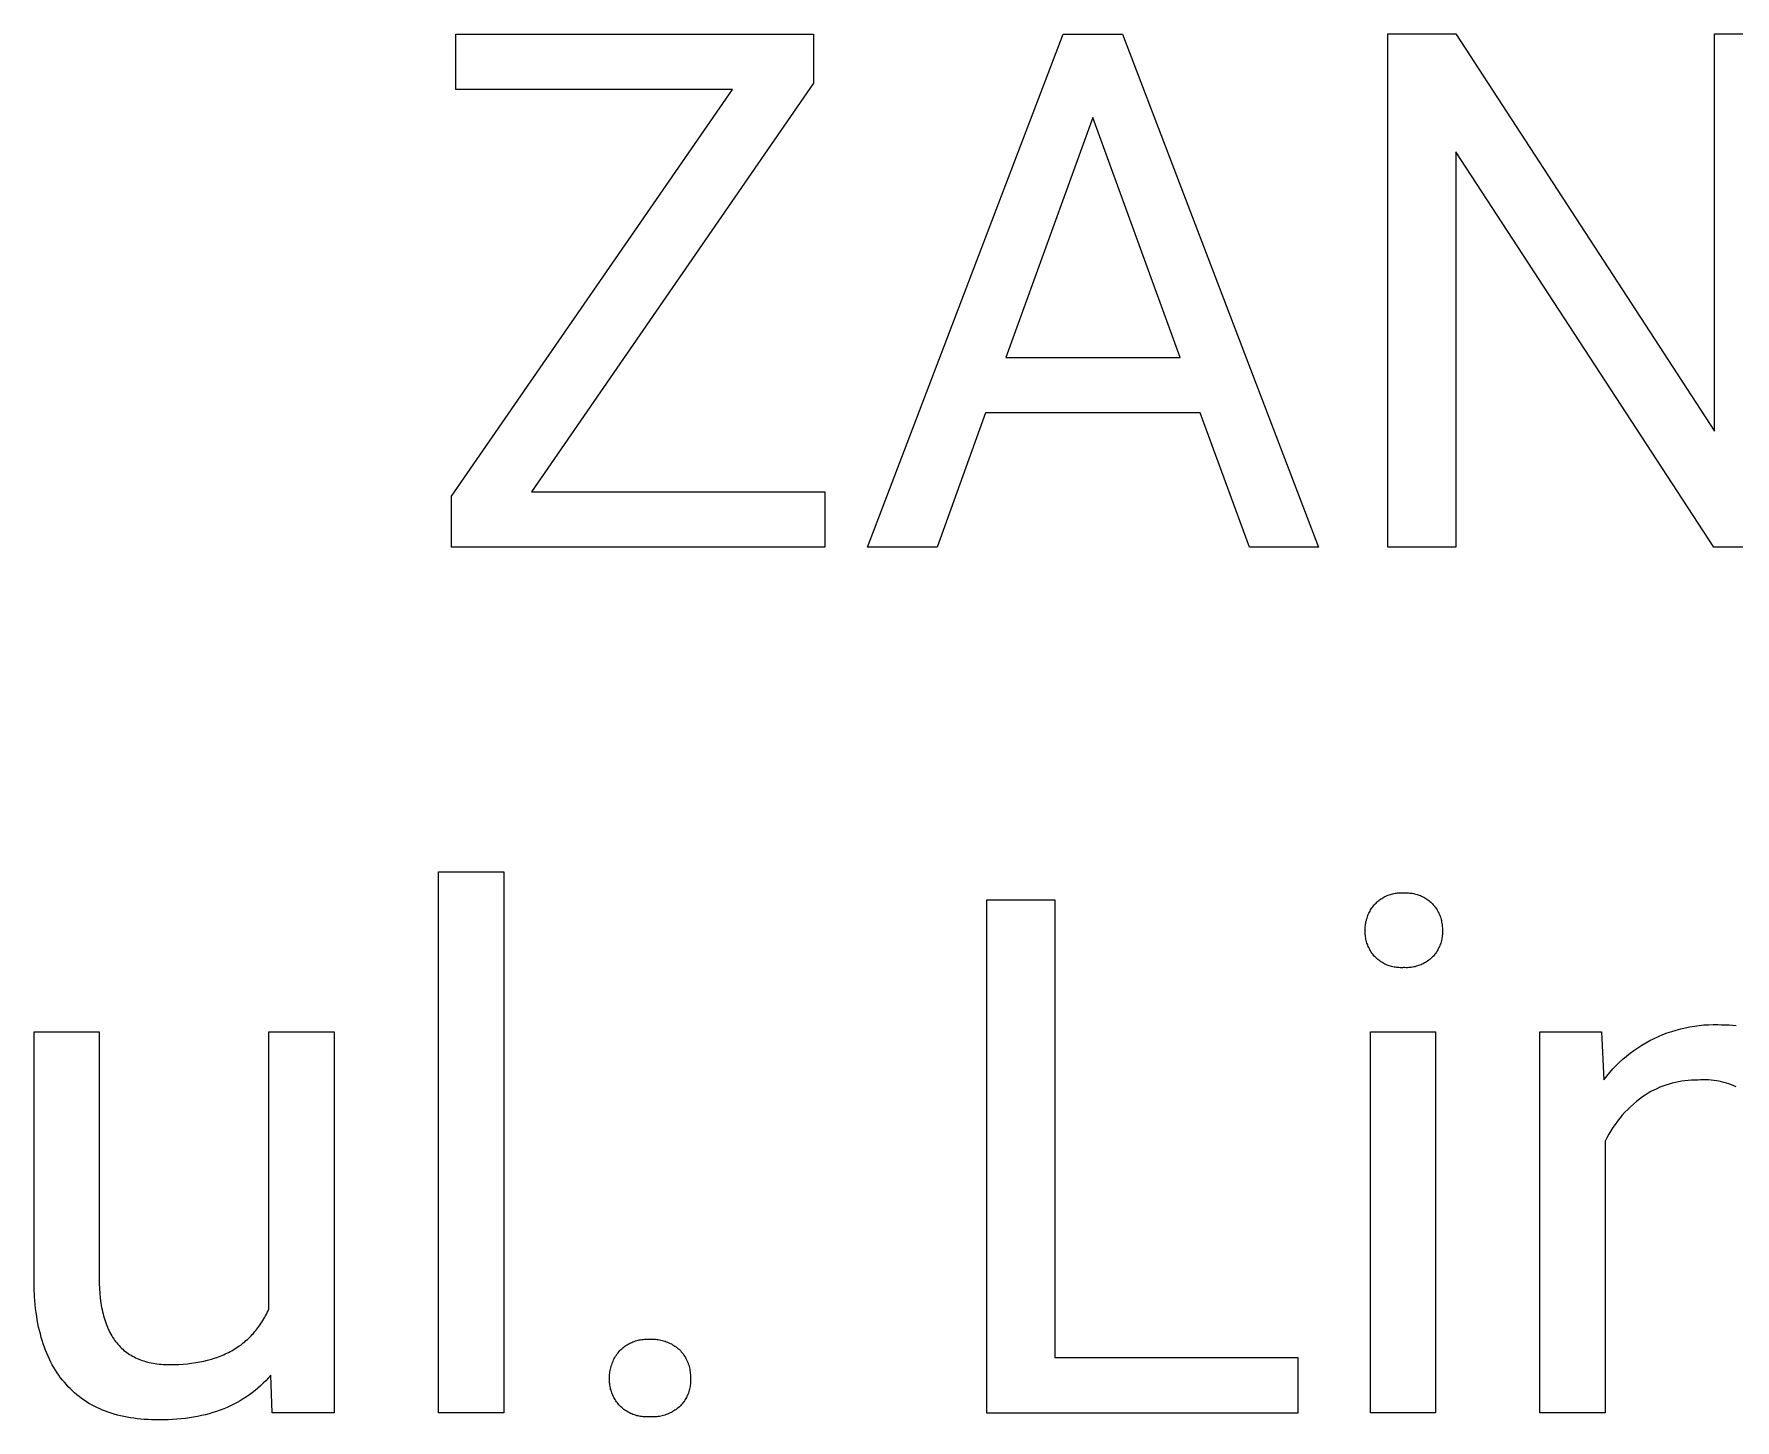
# Model space of a CAD drawing. Header units: millimetres. Extents: x -1893 to 2799, y -925 to 2353.
# Drawn here: x 1318.1 to 1465.4, y -554.5 to -434.4 of the extents above; entities that cross this region are included whole.
import ezdxf

# ---------------------------------------------------------------- set-up
doc = ezdxf.new("R2010")
doc.units = ezdxf.units.MM
doc.header["$MEASUREMENT"] = 0
doc.layers.add('Domyślny', color=7, linetype='Continuous', true_color=0x000000)

msp = doc.modelspace()

# ---------------------------------------------------------------- linework, layer by layer
at = {"layer": 'Domyślny', "color": 18, "lineweight": 15, "true_color": 0x000000}
for p, q in [((1354.63, -439.24), (1354.63, -434.44)), ((1354.63, -434.44), (1385.6, -434.44)), ((1385.6, -434.44), (1385.6, -438.7)), ((1390.27, -478.87), (1407.23, -434.44)), ((1407.23, -434.44), (1412.36, -434.44)), ((1412.36, -434.44), (1429.36, -478.87)), ((1435.34, -478.87), (1435.34, -434.43)), ((1435.34, -434.43), (1441.23, -434.43)), ((1441.23, -434.43), (1463.66, -468.82)), ((1463.66, -468.82), (1463.66, -434.43)), ((1463.66, -434.43), (1469.49, -434.43)), ((1385.6, -438.7), (1361.16, -474.08)), ((1354.24, -474.47), (1378.58, -439.24)), ((1378.58, -439.24), (1354.63, -439.24)), ((1409.8, -441.67), (1402.27, -462.45)), ((1417.37, -462.45), (1409.8, -441.67)), ((1463.6, -478.87), (1441.23, -444.64)), ((1441.23, -444.64), (1441.23, -478.87)), ((1402.27, -462.45), (1417.37, -462.45)), ((1400.5, -467.25), (1396.31, -478.87)), ((1419.11, -467.25), (1400.5, -467.25)), ((1423.36, -478.87), (1419.11, -467.25)), ((1361.16, -474.08), (1386.58, -474.08)), ((1386.58, -474.08), (1386.58, -478.87)), ((1354.24, -478.87), (1354.24, -474.47)), ((1441.23, -478.87), (1435.34, -478.87)), ((1469.49, -478.87), (1463.6, -478.87)), ((1386.58, -478.87), (1354.24, -478.87)), ((1396.31, -478.87), (1390.27, -478.87)), ((1429.36, -478.87), (1423.36, -478.87)), ((1353.13, -553.86), (1353.13, -506.99)), ((1353.13, -506.99), (1358.77, -506.99)), ((1358.77, -506.99), (1358.77, -553.86)), ((1400.62, -553.87), (1400.62, -509.43)), ((1400.62, -509.43), (1406.51, -509.43)), ((1406.51, -509.43), (1406.51, -549.07)), ((1434.18, -509.86), (1434.25, -509.77)), ((1434.25, -509.77), (1434.33, -509.7)), ((1434.33, -509.7), (1434.4, -509.62)), ((1434.4, -509.62), (1434.48, -509.55)), ((1434.48, -509.55), (1434.56, -509.49)), ((1434.56, -509.49), (1434.64, -509.42)), ((1434.64, -509.42), (1434.73, -509.36)), ((1434.73, -509.36), (1434.82, -509.3)), ((1434.82, -509.3), (1434.91, -509.25)), ((1434.91, -509.25), (1435, -509.19)), ((1435, -509.19), (1435.09, -509.14)), ((1435.09, -509.14), (1435.19, -509.1)), ((1435.19, -509.1), (1435.28, -509.05)), ((1435.28, -509.05), (1435.38, -509.01)), ((1435.38, -509.01), (1435.48, -508.98)), ((1435.48, -508.98), (1435.58, -508.95)), ((1435.58, -508.95), (1435.68, -508.92)), ((1435.68, -508.92), (1435.78, -508.89)), ((1435.78, -508.89), (1435.88, -508.87)), ((1435.88, -508.87), (1435.99, -508.85)), ((1435.99, -508.85), (1436.09, -508.83)), ((1436.09, -508.83), (1436.2, -508.82)), ((1436.2, -508.82), (1436.3, -508.81)), ((1436.3, -508.81), (1436.41, -508.81)), ((1436.41, -508.81), (1436.51, -508.81)), ((1436.51, -508.81), (1436.62, -508.81)), ((1436.62, -508.81), (1436.72, -508.82)), ((1436.72, -508.82), (1436.83, -508.81)), ((1436.83, -508.81), (1436.93, -508.81)), ((1436.93, -508.81), (1437.04, -508.81)), ((1437.04, -508.81), (1437.15, -508.82)), ((1437.15, -508.82), (1437.25, -508.83)), ((1437.25, -508.83), (1437.36, -508.84)), ((1437.36, -508.84), (1437.46, -508.85)), ((1437.46, -508.85), (1437.57, -508.87)), ((1437.57, -508.87), (1437.67, -508.89)), ((1437.67, -508.89), (1437.77, -508.92)), ((1437.77, -508.92), (1437.88, -508.95)), ((1437.88, -508.95), (1437.98, -508.98)), ((1437.98, -508.98), (1438.08, -509.02)), ((1438.08, -509.02), (1438.18, -509.06)), ((1438.18, -509.06), (1438.27, -509.1)), ((1438.27, -509.1), (1438.37, -509.15)), ((1438.37, -509.15), (1438.46, -509.2)), ((1438.46, -509.2), (1438.56, -509.25)), ((1438.56, -509.25), (1438.65, -509.3)), ((1438.65, -509.3), (1438.74, -509.36)), ((1438.74, -509.36), (1438.82, -509.42)), ((1438.82, -509.42), (1438.91, -509.49)), ((1438.91, -509.49), (1438.99, -509.56)), ((1438.99, -509.56), (1439.07, -509.63)), ((1439.07, -509.63), (1439.15, -509.7)), ((1439.15, -509.7), (1439.22, -509.77)), ((1439.22, -509.77), (1439.29, -509.86)), ((1433.46, -511.32), (1433.49, -511.21)), ((1433.49, -511.21), (1433.51, -511.11)), ((1433.51, -511.11), (1433.55, -511)), ((1433.55, -511), (1433.58, -510.9)), ((1433.58, -510.9), (1433.62, -510.79)), ((1433.62, -510.79), (1433.66, -510.69)), ((1433.66, -510.69), (1433.71, -510.59)), ((1433.71, -510.59), (1433.75, -510.49)), ((1433.75, -510.49), (1433.81, -510.4)), ((1433.81, -510.4), (1433.86, -510.3)), ((1433.86, -510.3), (1433.92, -510.21)), ((1433.92, -510.21), (1433.98, -510.12)), ((1433.98, -510.12), (1434.04, -510.03)), ((1434.04, -510.03), (1434.11, -509.94)), ((1434.11, -509.94), (1434.18, -509.86)), ((1439.29, -509.86), (1439.36, -509.94)), ((1439.36, -509.94), (1439.43, -510.03)), ((1439.43, -510.03), (1439.5, -510.12)), ((1439.5, -510.12), (1439.56, -510.21)), ((1439.56, -510.21), (1439.62, -510.3)), ((1439.62, -510.3), (1439.67, -510.4)), ((1439.67, -510.4), (1439.72, -510.49)), ((1439.72, -510.49), (1439.77, -510.59)), ((1439.77, -510.59), (1439.82, -510.69)), ((1439.82, -510.69), (1439.86, -510.79)), ((1439.86, -510.79), (1439.9, -510.9)), ((1439.9, -510.9), (1439.93, -511)), ((1439.93, -511), (1439.96, -511.11)), ((1439.96, -511.11), (1439.99, -511.21)), ((1439.99, -511.21), (1440.01, -511.32)), ((1433.39, -511.98), (1433.4, -511.87)), ((1433.39, -512.09), (1433.39, -511.98)), ((1433.39, -512.19), (1433.39, -512.09)), ((1433.39, -512.3), (1433.39, -512.19)), ((1433.4, -512.41), (1433.39, -512.3)), ((1433.4, -511.76), (1433.41, -511.65)), ((1433.4, -511.87), (1433.4, -511.76)), ((1433.41, -512.52), (1433.4, -512.41)), ((1433.41, -511.65), (1433.42, -511.54)), ((1433.42, -512.63), (1433.41, -512.52)), ((1433.42, -511.54), (1433.44, -511.43)), ((1433.44, -512.74), (1433.42, -512.63)), ((1433.44, -511.43), (1433.46, -511.32)), ((1433.46, -512.84), (1433.44, -512.74)), ((1440.01, -511.32), (1440.03, -511.43)), ((1440.04, -512.74), (1440.02, -512.84)), ((1440.03, -511.43), (1440.05, -511.54)), ((1440.05, -512.63), (1440.04, -512.74)), ((1440.05, -511.54), (1440.06, -511.65)), ((1440.07, -512.52), (1440.05, -512.63)), ((1440.06, -511.65), (1440.07, -511.76)), ((1440.07, -511.76), (1440.08, -511.87)), ((1440.08, -512.41), (1440.07, -512.52)), ((1440.08, -511.87), (1440.08, -511.98)), ((1440.08, -511.98), (1440.08, -512.09)), ((1440.08, -512.09), (1440.08, -512.19)), ((1440.08, -512.19), (1440.08, -512.3)), ((1440.08, -512.3), (1440.08, -512.41)), ((1433.48, -512.95), (1433.46, -512.84)), ((1433.51, -513.05), (1433.48, -512.95)), ((1433.54, -513.16), (1433.51, -513.05)), ((1433.58, -513.26), (1433.54, -513.16)), ((1433.61, -513.36), (1433.58, -513.26)), ((1433.66, -513.46), (1433.61, -513.36)), ((1433.7, -513.56), (1433.66, -513.46)), ((1433.75, -513.66), (1433.7, -513.56)), ((1433.8, -513.75), (1433.75, -513.66)), ((1433.86, -513.85), (1433.8, -513.75)), ((1433.92, -513.94), (1433.86, -513.85)), ((1433.98, -514.03), (1433.92, -513.94)), ((1434.04, -514.12), (1433.98, -514.03)), ((1434.11, -514.2), (1434.04, -514.12)), ((1434.18, -514.29), (1434.11, -514.2)), ((1439.37, -514.2), (1439.3, -514.29)), ((1439.43, -514.12), (1439.37, -514.2)), ((1439.5, -514.03), (1439.43, -514.12)), ((1439.56, -513.94), (1439.5, -514.03)), ((1439.62, -513.85), (1439.56, -513.94)), ((1439.67, -513.75), (1439.62, -513.85)), ((1439.72, -513.66), (1439.67, -513.75)), ((1439.77, -513.56), (1439.72, -513.66)), ((1439.82, -513.46), (1439.77, -513.56)), ((1439.86, -513.36), (1439.82, -513.46)), ((1439.9, -513.26), (1439.86, -513.36)), ((1439.93, -513.16), (1439.9, -513.26)), ((1439.97, -513.05), (1439.93, -513.16)), ((1439.99, -512.95), (1439.97, -513.05)), ((1440.02, -512.84), (1439.99, -512.95)), ((1434.25, -514.37), (1434.18, -514.29)), ((1434.33, -514.44), (1434.25, -514.37)), ((1434.4, -514.51), (1434.33, -514.44)), ((1434.48, -514.58), (1434.4, -514.51)), ((1434.57, -514.65), (1434.48, -514.58)), ((1434.65, -514.71), (1434.57, -514.65)), ((1434.73, -514.77), (1434.65, -514.71)), ((1434.82, -514.83), (1434.73, -514.77)), ((1434.91, -514.88), (1434.82, -514.83)), ((1435, -514.93), (1434.91, -514.88)), ((1435.1, -514.98), (1435, -514.93)), ((1435.19, -515.02), (1435.1, -514.98)), ((1435.29, -515.07), (1435.19, -515.02)), ((1435.38, -515.1), (1435.29, -515.07)), ((1435.48, -515.14), (1435.38, -515.1)), ((1435.58, -515.17), (1435.48, -515.14)), ((1435.68, -515.2), (1435.58, -515.17)), ((1435.79, -515.22), (1435.68, -515.2)), ((1435.89, -515.24), (1435.79, -515.22)), ((1435.99, -515.26), (1435.89, -515.24)), ((1436.1, -515.28), (1435.99, -515.26)), ((1436.2, -515.29), (1436.1, -515.28)), ((1436.3, -515.29), (1436.2, -515.29)), ((1436.41, -515.3), (1436.3, -515.29)), ((1436.51, -515.3), (1436.41, -515.3)), ((1436.62, -515.3), (1436.51, -515.3)), ((1436.72, -515.29), (1436.62, -515.3)), ((1436.83, -515.29), (1436.72, -515.29)), ((1436.94, -515.3), (1436.83, -515.29)), ((1437.05, -515.3), (1436.94, -515.3)), ((1437.16, -515.29), (1437.05, -515.3)), ((1437.27, -515.28), (1437.16, -515.29)), ((1437.38, -515.27), (1437.27, -515.28)), ((1437.49, -515.25), (1437.38, -515.27)), ((1437.6, -515.23), (1437.49, -515.25)), ((1437.7, -515.21), (1437.6, -515.23)), ((1437.81, -515.18), (1437.7, -515.21)), ((1437.92, -515.15), (1437.81, -515.18)), ((1438.02, -515.12), (1437.92, -515.15)), ((1438.12, -515.08), (1438.02, -515.12)), ((1438.23, -515.04), (1438.12, -515.08)), ((1438.33, -514.99), (1438.23, -515.04)), ((1438.42, -514.95), (1438.33, -514.99)), ((1438.52, -514.89), (1438.42, -514.95)), ((1438.62, -514.84), (1438.52, -514.89)), ((1438.71, -514.78), (1438.62, -514.84)), ((1438.8, -514.72), (1438.71, -514.78)), ((1438.89, -514.65), (1438.8, -514.72)), ((1438.98, -514.59), (1438.89, -514.65)), ((1439.06, -514.52), (1438.98, -514.59)), ((1439.14, -514.44), (1439.06, -514.52)), ((1439.22, -514.37), (1439.14, -514.44)), ((1439.3, -514.29), (1439.22, -514.37)), ((1318.08, -542.33), (1318.08, -520.85)), ((1318.08, -520.85), (1323.72, -520.85)), ((1323.72, -520.85), (1323.72, -542.17)), ((1338.42, -544.86), (1338.42, -520.85)), ((1338.42, -520.85), (1344.08, -520.85)), ((1344.08, -520.85), (1344.08, -553.86)), ((1433.85, -553.86), (1433.85, -520.85)), ((1433.85, -520.85), (1439.49, -520.85)), ((1439.49, -520.85), (1439.49, -553.86)), ((1448.52, -553.86), (1448.52, -520.84)), ((1448.52, -520.84), (1453.87, -520.84)), ((1453.87, -520.84), (1454.06, -525)), ((1458.06, -521.6), (1458.43, -521.42)), ((1458.43, -521.42), (1458.79, -521.25)), ((1458.79, -521.25), (1459.17, -521.09)), ((1459.17, -521.09), (1459.55, -520.95)), ((1459.55, -520.95), (1459.94, -520.82)), ((1459.94, -520.82), (1460.33, -520.7)), ((1460.33, -520.7), (1460.72, -520.59)), ((1460.72, -520.59), (1461.11, -520.5)), ((1461.11, -520.5), (1461.51, -520.42)), ((1461.51, -520.42), (1461.92, -520.35)), ((1461.92, -520.35), (1462.32, -520.3)), ((1462.32, -520.3), (1462.73, -520.26)), ((1462.73, -520.26), (1463.13, -520.24)), ((1463.13, -520.24), (1463.54, -520.23)), ((1463.54, -520.23), (1463.95, -520.23)), ((1463.95, -520.23), (1464.27, -520.24)), ((1464.27, -520.24), (1464.59, -520.24)), ((1464.59, -520.24), (1464.91, -520.26)), ((1464.91, -520.26), (1465.21, -520.28)), ((1465.21, -520.28), (1465.52, -520.31)), ((1455.72, -523.21), (1456.03, -522.95)), ((1456.03, -522.95), (1456.35, -522.7)), ((1456.35, -522.7), (1456.67, -522.46)), ((1456.67, -522.46), (1457.01, -522.23)), ((1457.01, -522.23), (1457.35, -522.01)), ((1457.35, -522.01), (1457.7, -521.8)), ((1457.7, -521.8), (1458.06, -521.6)), ((1454.31, -524.68), (1454.57, -524.37)), ((1454.57, -524.37), (1454.84, -524.06)), ((1454.84, -524.06), (1455.12, -523.77)), ((1455.12, -523.77), (1455.42, -523.49)), ((1455.42, -523.49), (1455.72, -523.21)), ((1454.06, -525), (1454.31, -524.68)), ((1458.39, -525.9), (1458.14, -526.03)), ((1458.65, -525.78), (1458.39, -525.9)), ((1458.91, -525.66), (1458.65, -525.78)), ((1459.17, -525.56), (1458.91, -525.66)), ((1459.44, -525.46), (1459.17, -525.56)), ((1459.71, -525.38), (1459.44, -525.46)), ((1459.98, -525.3), (1459.71, -525.38)), ((1460.26, -525.23), (1459.98, -525.3)), ((1460.53, -525.17), (1460.26, -525.23)), ((1460.81, -525.12), (1460.53, -525.17)), ((1461.09, -525.09), (1460.81, -525.12)), ((1461.38, -525.06), (1461.09, -525.09)), ((1461.66, -525.04), (1461.38, -525.06)), ((1461.94, -525.03), (1461.66, -525.04)), ((1462.23, -525.03), (1461.94, -525.03)), ((1462.45, -525.02), (1462.23, -525.03)), ((1462.68, -525.01), (1462.45, -525.02)), ((1462.91, -525.01), (1462.68, -525.01)), ((1463.13, -525.02), (1462.91, -525.01)), ((1463.36, -525.03), (1463.13, -525.02)), ((1463.58, -525.06), (1463.36, -525.03)), ((1463.81, -525.09), (1463.58, -525.06)), ((1464.03, -525.13), (1463.81, -525.09)), ((1464.25, -525.17), (1464.03, -525.13)), ((1464.47, -525.23), (1464.25, -525.17)), ((1464.69, -525.29), (1464.47, -525.23)), ((1464.9, -525.36), (1464.69, -525.29)), ((1465.12, -525.44), (1464.9, -525.36)), ((1465.33, -525.52), (1465.12, -525.44)), ((1465.54, -525.61), (1465.33, -525.52)), ((1456.37, -527.34), (1456.13, -527.58)), ((1456.62, -527.11), (1456.37, -527.34)), ((1456.88, -526.89), (1456.62, -527.11)), ((1457.14, -526.68), (1456.88, -526.89)), ((1457.41, -526.48), (1457.14, -526.68)), ((1457.65, -526.33), (1457.41, -526.48)), ((1457.89, -526.18), (1457.65, -526.33)), ((1458.14, -526.03), (1457.89, -526.18)), ((1455.04, -528.87), (1454.85, -529.15)), ((1455.24, -528.6), (1455.04, -528.87)), ((1455.45, -528.33), (1455.24, -528.6)), ((1455.66, -528.07), (1455.45, -528.33)), ((1455.89, -527.82), (1455.66, -528.07)), ((1456.13, -527.58), (1455.89, -527.82)), ((1454.33, -530.02), (1454.18, -530.33)), ((1454.18, -530.33), (1454.18, -553.86)), ((1454.49, -529.73), (1454.33, -530.02)), ((1454.67, -529.43), (1454.49, -529.73)), ((1454.85, -529.15), (1454.67, -529.43)), ((1323.72, -542.17), (1323.73, -542.64)), ((1318.09, -543.07), (1318.08, -542.33)), ((1318.13, -543.79), (1318.09, -543.07)), ((1323.73, -542.64), (1323.74, -543.08)), ((1323.74, -543.08), (1323.77, -543.51)), ((1323.77, -543.51), (1323.82, -543.93)), ((1318.18, -544.48), (1318.13, -543.79)), ((1318.22, -544.82), (1318.18, -544.48)), ((1318.26, -545.15), (1318.22, -544.82)), ((1318.31, -545.48), (1318.26, -545.15)), ((1323.82, -543.93), (1323.87, -544.34)), ((1323.87, -544.34), (1323.9, -544.53)), ((1323.9, -544.53), (1323.93, -544.72)), ((1323.93, -544.72), (1323.97, -544.91)), ((1323.97, -544.91), (1324.01, -545.1)), ((1324.01, -545.1), (1324.06, -545.28)), ((1338.21, -545.3), (1338.28, -545.16)), ((1338.28, -545.16), (1338.35, -545.01)), ((1338.35, -545.01), (1338.42, -544.86)), ((1318.36, -545.8), (1318.31, -545.48)), ((1318.42, -546.11), (1318.36, -545.8)), ((1318.48, -546.42), (1318.42, -546.11)), ((1318.55, -546.72), (1318.48, -546.42)), ((1324.06, -545.28), (1324.1, -545.46)), ((1324.1, -545.46), (1324.15, -545.63)), ((1324.15, -545.63), (1324.2, -545.8)), ((1324.2, -545.8), (1324.26, -545.97)), ((1324.26, -545.97), (1324.32, -546.13)), ((1324.32, -546.13), (1324.38, -546.29)), ((1324.38, -546.29), (1324.44, -546.44)), ((1324.44, -546.44), (1324.51, -546.6)), ((1324.51, -546.6), (1324.58, -546.74)), ((1337.28, -546.73), (1337.38, -546.62)), ((1337.38, -546.62), (1337.47, -546.5)), ((1337.47, -546.5), (1337.56, -546.37)), ((1337.56, -546.37), (1337.65, -546.25)), ((1337.65, -546.25), (1337.74, -546.12)), ((1337.74, -546.12), (1337.82, -545.99)), ((1337.82, -545.99), (1337.9, -545.86)), ((1337.9, -545.86), (1337.98, -545.72)), ((1337.98, -545.72), (1338.06, -545.58)), ((1338.06, -545.58), (1338.14, -545.44)), ((1338.14, -545.44), (1338.21, -545.3)), ((1318.63, -547.02), (1318.55, -546.72)), ((1318.71, -547.32), (1318.63, -547.02)), ((1318.79, -547.6), (1318.71, -547.32)), ((1318.88, -547.88), (1318.79, -547.6)), ((1318.98, -548.16), (1318.88, -547.88)), ((1324.58, -546.74), (1324.65, -546.89)), ((1324.65, -546.89), (1324.73, -547.03)), ((1324.73, -547.03), (1324.81, -547.17)), ((1324.81, -547.17), (1324.89, -547.3)), ((1324.89, -547.3), (1324.98, -547.43)), ((1324.98, -547.43), (1325.06, -547.56)), ((1325.06, -547.56), (1325.15, -547.68)), ((1325.15, -547.68), (1325.25, -547.8)), ((1325.25, -547.8), (1325.35, -547.91)), ((1325.35, -547.91), (1325.45, -548.03)), ((1325.45, -548.03), (1325.55, -548.13)), ((1335.73, -548.15), (1335.85, -548.06)), ((1335.85, -548.06), (1335.98, -547.98)), ((1335.98, -547.98), (1336.1, -547.88)), ((1336.1, -547.88), (1336.21, -547.79)), ((1336.21, -547.79), (1336.33, -547.7)), ((1336.33, -547.7), (1336.44, -547.6)), ((1336.44, -547.6), (1336.56, -547.5)), ((1336.56, -547.5), (1336.67, -547.4)), ((1336.67, -547.4), (1336.77, -547.29)), ((1336.77, -547.29), (1336.88, -547.19)), ((1336.88, -547.19), (1336.98, -547.08)), ((1336.98, -547.08), (1337.09, -546.97)), ((1337.09, -546.97), (1337.18, -546.85)), ((1337.18, -546.85), (1337.28, -546.73)), ((1369.17, -548.16), (1369.26, -548.09)), ((1369.26, -548.09), (1369.35, -548.03)), ((1369.35, -548.03), (1369.45, -547.96)), ((1369.45, -547.96), (1369.55, -547.91)), ((1369.55, -547.91), (1369.65, -547.85)), ((1369.65, -547.85), (1369.75, -547.8)), ((1369.75, -547.8), (1369.85, -547.75)), ((1369.85, -547.75), (1369.96, -547.71)), ((1369.96, -547.71), (1370.07, -547.67)), ((1370.07, -547.67), (1370.18, -547.63)), ((1370.18, -547.63), (1370.29, -547.6)), ((1370.29, -547.6), (1370.4, -547.57)), ((1370.4, -547.57), (1370.51, -547.54)), ((1370.51, -547.54), (1370.62, -547.52)), ((1370.62, -547.52), (1370.73, -547.5)), ((1370.73, -547.5), (1370.85, -547.49)), ((1370.85, -547.49), (1370.96, -547.48)), ((1370.96, -547.48), (1371.08, -547.47)), ((1371.08, -547.47), (1371.19, -547.47)), ((1371.19, -547.47), (1371.3, -547.47)), ((1371.3, -547.47), (1371.42, -547.48)), ((1371.42, -547.48), (1371.54, -547.48)), ((1371.54, -547.48), (1371.66, -547.47)), ((1371.66, -547.47), (1371.78, -547.48)), ((1371.78, -547.48), (1371.9, -547.48)), ((1371.9, -547.48), (1372.03, -547.5)), ((1372.03, -547.5), (1372.15, -547.51)), ((1372.15, -547.51), (1372.27, -547.53)), ((1372.27, -547.53), (1372.38, -547.56)), ((1372.38, -547.56), (1372.5, -547.58)), ((1372.5, -547.58), (1372.62, -547.62)), ((1372.62, -547.62), (1372.74, -547.65)), ((1372.74, -547.65), (1372.85, -547.69)), ((1372.85, -547.69), (1372.96, -547.74)), ((1372.96, -547.74), (1373.08, -547.79)), ((1373.08, -547.79), (1373.19, -547.84)), ((1373.19, -547.84), (1373.29, -547.89)), ((1373.29, -547.89), (1373.4, -547.95)), ((1373.4, -547.95), (1373.5, -548.02)), ((1373.5, -548.02), (1373.6, -548.08)), ((1373.6, -548.08), (1373.7, -548.15)), ((1319.08, -548.43), (1318.98, -548.16)), ((1319.18, -548.69), (1319.08, -548.43)), ((1319.3, -548.95), (1319.18, -548.69)), ((1319.41, -549.2), (1319.3, -548.95)), ((1319.54, -549.45), (1319.41, -549.2)), ((1319.66, -549.69), (1319.54, -549.45)), ((1325.55, -548.13), (1325.65, -548.24)), ((1325.65, -548.24), (1325.76, -548.34)), ((1325.76, -548.34), (1325.87, -548.44)), ((1325.87, -548.44), (1325.99, -548.53)), ((1325.99, -548.53), (1326.11, -548.62)), ((1326.11, -548.62), (1326.23, -548.71)), ((1326.23, -548.71), (1326.35, -548.79)), ((1326.35, -548.79), (1326.48, -548.87)), ((1326.48, -548.87), (1326.61, -548.94)), ((1326.61, -548.94), (1326.74, -549.01)), ((1326.74, -549.01), (1326.87, -549.08)), ((1326.87, -549.08), (1327.01, -549.15)), ((1327.01, -549.15), (1327.15, -549.21)), ((1327.15, -549.21), (1327.3, -549.26)), ((1327.3, -549.26), (1327.44, -549.32)), ((1327.44, -549.32), (1327.59, -549.36)), ((1327.59, -549.36), (1327.75, -549.41)), ((1327.75, -549.41), (1327.9, -549.45)), ((1327.9, -549.45), (1328.06, -549.49)), ((1328.06, -549.49), (1328.22, -549.53)), ((1328.22, -549.53), (1328.39, -549.56)), ((1328.39, -549.56), (1328.56, -549.58)), ((1328.56, -549.58), (1328.73, -549.61)), ((1331.37, -549.6), (1331.73, -549.56)), ((1331.73, -549.56), (1332.09, -549.5)), ((1332.09, -549.5), (1332.44, -549.44)), ((1332.44, -549.44), (1332.78, -549.37)), ((1332.78, -549.37), (1333.12, -549.29)), ((1333.12, -549.29), (1333.44, -549.2)), ((1333.44, -549.2), (1333.76, -549.1)), ((1333.76, -549.1), (1333.91, -549.05)), ((1333.91, -549.05), (1334.06, -549)), ((1334.06, -549), (1334.21, -548.94)), ((1334.21, -548.94), (1334.36, -548.88)), ((1334.36, -548.88), (1334.51, -548.82)), ((1334.51, -548.82), (1334.65, -548.75)), ((1334.65, -548.75), (1334.79, -548.68)), ((1334.79, -548.68), (1334.93, -548.62)), ((1334.93, -548.62), (1335.07, -548.54)), ((1335.07, -548.54), (1335.21, -548.47)), ((1335.21, -548.47), (1335.34, -548.39)), ((1335.34, -548.39), (1335.47, -548.31)), ((1335.47, -548.31), (1335.6, -548.23)), ((1335.6, -548.23), (1335.73, -548.15)), ((1368.15, -549.6), (1368.19, -549.49)), ((1368.19, -549.49), (1368.24, -549.38)), ((1368.24, -549.38), (1368.29, -549.27)), ((1368.29, -549.27), (1368.34, -549.16)), ((1368.34, -549.16), (1368.4, -549.05)), ((1368.4, -549.05), (1368.46, -548.95)), ((1368.46, -548.95), (1368.53, -548.85)), ((1368.53, -548.85), (1368.6, -548.75)), ((1368.6, -548.75), (1368.67, -548.65)), ((1368.67, -548.65), (1368.75, -548.56)), ((1368.75, -548.56), (1368.83, -548.46)), ((1368.83, -548.46), (1368.91, -548.38)), ((1368.91, -548.38), (1368.99, -548.31)), ((1368.99, -548.31), (1369.08, -548.23)), ((1369.08, -548.23), (1369.17, -548.16)), ((1373.7, -548.15), (1373.8, -548.23)), ((1373.8, -548.23), (1373.89, -548.3)), ((1373.89, -548.3), (1373.99, -548.38)), ((1373.99, -548.38), (1374.07, -548.46)), ((1374.07, -548.46), (1374.15, -548.56)), ((1374.15, -548.56), (1374.23, -548.65)), ((1374.23, -548.65), (1374.3, -548.75)), ((1374.3, -548.75), (1374.37, -548.85)), ((1374.37, -548.85), (1374.44, -548.95)), ((1374.44, -548.95), (1374.5, -549.05)), ((1374.5, -549.05), (1374.55, -549.16)), ((1374.55, -549.16), (1374.61, -549.27)), ((1374.61, -549.27), (1374.66, -549.37)), ((1374.66, -549.37), (1374.71, -549.49)), ((1374.71, -549.49), (1374.75, -549.6)), ((1406.51, -549.07), (1427.57, -549.07)), ((1427.57, -549.07), (1427.57, -553.87)), ((1319.8, -549.92), (1319.66, -549.69)), ((1319.93, -550.15), (1319.8, -549.92)), ((1320.08, -550.38), (1319.93, -550.15)), ((1320.23, -550.59), (1320.08, -550.38)), ((1320.38, -550.81), (1320.23, -550.59)), ((1320.54, -551.01), (1320.38, -550.81)), ((1320.71, -551.21), (1320.54, -551.01)), ((1328.73, -549.61), (1328.9, -549.63)), ((1328.9, -549.63), (1329.08, -549.64)), ((1329.08, -549.64), (1329.26, -549.66)), ((1329.26, -549.66), (1329.44, -549.67)), ((1329.44, -549.67), (1329.62, -549.67)), ((1329.62, -549.67), (1329.81, -549.67)), ((1329.81, -549.67), (1330.21, -549.67)), ((1330.21, -549.67), (1330.61, -549.66)), ((1330.61, -549.66), (1330.99, -549.63)), ((1330.99, -549.63), (1331.37, -549.6)), ((1338.15, -551.07), (1337.93, -551.29)), ((1338.37, -550.84), (1338.15, -551.07)), ((1338.58, -550.6), (1338.37, -550.84)), ((1338.7, -553.86), (1338.58, -550.6)), ((1367.93, -550.78), (1367.94, -550.66)), ((1367.93, -550.9), (1367.93, -550.78)), ((1367.93, -551.01), (1367.93, -550.9)), ((1367.94, -551.13), (1367.93, -551.01)), ((1367.94, -550.54), (1367.96, -550.42)), ((1367.94, -550.66), (1367.94, -550.54)), ((1367.96, -550.42), (1367.97, -550.3)), ((1367.97, -550.3), (1367.99, -550.18)), ((1367.99, -550.18), (1368.01, -550.06)), ((1368.01, -550.06), (1368.04, -549.95)), ((1368.04, -549.95), (1368.07, -549.83)), ((1368.07, -549.83), (1368.11, -549.71)), ((1368.11, -549.71), (1368.15, -549.6)), ((1374.75, -549.6), (1374.79, -549.71)), ((1374.79, -549.71), (1374.82, -549.83)), ((1374.82, -549.83), (1374.85, -549.95)), ((1374.85, -549.95), (1374.88, -550.06)), ((1374.88, -550.06), (1374.9, -550.18)), ((1374.9, -550.18), (1374.92, -550.3)), ((1374.92, -550.3), (1374.93, -550.42)), ((1374.93, -550.42), (1374.94, -550.54)), ((1374.94, -550.54), (1374.95, -550.66)), ((1374.95, -550.66), (1374.95, -550.78)), ((1374.95, -550.78), (1374.95, -550.9)), ((1374.95, -550.9), (1374.95, -551.01)), ((1374.95, -551.01), (1374.95, -551.13)), ((1320.88, -551.41), (1320.71, -551.21)), ((1321.05, -551.6), (1320.88, -551.41)), ((1321.23, -551.78), (1321.05, -551.6)), ((1321.41, -551.96), (1321.23, -551.78)), ((1321.6, -552.13), (1321.41, -551.96)), ((1321.8, -552.29), (1321.6, -552.13)), ((1321.99, -552.45), (1321.8, -552.29)), ((1322.2, -552.6), (1321.99, -552.45)), ((1336.48, -552.47), (1336.21, -552.64)), ((1336.74, -552.3), (1336.48, -552.47)), ((1336.99, -552.11), (1336.74, -552.3)), ((1337.23, -551.92), (1336.99, -552.11)), ((1337.47, -551.72), (1337.23, -551.92)), ((1337.7, -551.51), (1337.47, -551.72)), ((1337.93, -551.29), (1337.7, -551.51)), ((1367.94, -551.24), (1367.94, -551.13)), ((1367.95, -551.35), (1367.94, -551.24)), ((1367.97, -551.46), (1367.95, -551.35)), ((1367.99, -551.57), (1367.97, -551.46)), ((1368.01, -551.68), (1367.99, -551.57)), ((1368.03, -551.79), (1368.01, -551.68)), ((1368.06, -551.9), (1368.03, -551.79)), ((1368.1, -552), (1368.06, -551.9)), ((1368.13, -552.11), (1368.1, -552)), ((1368.17, -552.21), (1368.13, -552.11)), ((1368.21, -552.32), (1368.17, -552.21)), ((1368.26, -552.42), (1368.21, -552.32)), ((1368.31, -552.52), (1368.26, -552.42)), ((1368.36, -552.62), (1368.31, -552.52)), ((1374.59, -552.52), (1374.54, -552.62)), ((1374.64, -552.42), (1374.59, -552.52)), ((1374.68, -552.32), (1374.64, -552.42)), ((1374.73, -552.21), (1374.68, -552.32)), ((1374.77, -552.11), (1374.73, -552.21)), ((1374.8, -552), (1374.77, -552.11)), ((1374.83, -551.9), (1374.8, -552)), ((1374.86, -551.79), (1374.83, -551.9)), ((1374.89, -551.68), (1374.86, -551.79)), ((1374.91, -551.57), (1374.89, -551.68)), ((1374.92, -551.46), (1374.91, -551.57)), ((1374.94, -551.35), (1374.92, -551.46)), ((1374.95, -551.13), (1374.94, -551.24)), ((1374.94, -551.24), (1374.94, -551.35)), ((1322.41, -552.75), (1322.2, -552.6)), ((1322.62, -552.89), (1322.41, -552.75)), ((1322.84, -553.03), (1322.62, -552.89)), ((1323.06, -553.15), (1322.84, -553.03)), ((1323.29, -553.28), (1323.06, -553.15)), ((1323.53, -553.39), (1323.29, -553.28)), ((1323.77, -553.5), (1323.53, -553.39)), ((1324.01, -553.61), (1323.77, -553.5)), ((1324.26, -553.71), (1324.01, -553.61)), ((1324.51, -553.8), (1324.26, -553.71)), ((1324.77, -553.89), (1324.51, -553.8)), ((1325.03, -553.97), (1324.77, -553.89)), ((1325.3, -554.04), (1325.03, -553.97)), ((1332.92, -554.02), (1332.59, -554.09)), ((1333.25, -553.93), (1332.92, -554.02)), ((1333.58, -553.83), (1333.25, -553.93)), ((1333.89, -553.73), (1333.58, -553.83)), ((1334.2, -553.62), (1333.89, -553.73)), ((1334.51, -553.51), (1334.2, -553.62)), ((1334.81, -553.38), (1334.51, -553.51)), ((1335.1, -553.25), (1334.81, -553.38)), ((1335.39, -553.11), (1335.1, -553.25)), ((1335.67, -552.96), (1335.39, -553.11)), ((1335.95, -552.81), (1335.67, -552.96)), ((1336.21, -552.64), (1335.95, -552.81)), ((1344.08, -553.86), (1338.7, -553.86)), ((1358.77, -553.86), (1353.13, -553.86)), ((1368.42, -552.71), (1368.36, -552.62)), ((1368.48, -552.81), (1368.42, -552.71)), ((1368.54, -552.9), (1368.48, -552.81)), ((1368.61, -552.99), (1368.54, -552.9)), ((1368.68, -553.08), (1368.61, -552.99)), ((1368.75, -553.16), (1368.68, -553.08)), ((1368.83, -553.25), (1368.75, -553.16)), ((1368.91, -553.33), (1368.83, -553.25)), ((1368.99, -553.4), (1368.91, -553.33)), ((1369.08, -553.48), (1368.99, -553.4)), ((1369.17, -553.55), (1369.08, -553.48)), ((1369.26, -553.61), (1369.17, -553.55)), ((1369.36, -553.68), (1369.26, -553.61)), ((1369.45, -553.74), (1369.36, -553.68)), ((1369.55, -553.79), (1369.45, -553.74)), ((1369.65, -553.85), (1369.55, -553.79)), ((1369.75, -553.9), (1369.65, -553.85)), ((1369.86, -553.95), (1369.75, -553.9)), ((1369.96, -553.99), (1369.86, -553.95)), ((1370.07, -554.03), (1369.96, -553.99)), ((1372.85, -554), (1372.73, -554.04)), ((1372.96, -553.96), (1372.85, -554)), ((1373.07, -553.91), (1372.96, -553.96)), ((1373.18, -553.86), (1373.07, -553.91)), ((1373.29, -553.81), (1373.18, -553.86)), ((1373.4, -553.75), (1373.29, -553.81)), ((1373.5, -553.69), (1373.4, -553.75)), ((1373.6, -553.62), (1373.5, -553.69)), ((1373.7, -553.55), (1373.6, -553.62)), ((1373.8, -553.48), (1373.7, -553.55)), ((1373.89, -553.41), (1373.8, -553.48)), ((1373.99, -553.33), (1373.89, -553.41)), ((1374.07, -553.25), (1373.99, -553.33)), ((1374.15, -553.16), (1374.07, -553.25)), ((1374.22, -553.08), (1374.15, -553.16)), ((1374.29, -552.99), (1374.22, -553.08)), ((1374.36, -552.9), (1374.29, -552.99)), ((1374.42, -552.81), (1374.36, -552.9)), ((1374.48, -552.71), (1374.42, -552.81)), ((1374.54, -552.62), (1374.48, -552.71)), ((1427.57, -553.87), (1400.62, -553.87)), ((1439.49, -553.86), (1433.85, -553.86)), ((1454.18, -553.86), (1448.52, -553.86)), ((1325.58, -554.11), (1325.3, -554.04)), ((1325.85, -554.17), (1325.58, -554.11)), ((1326.14, -554.23), (1325.85, -554.17)), ((1326.43, -554.28), (1326.14, -554.23)), ((1326.72, -554.32), (1326.43, -554.28)), ((1327.02, -554.36), (1326.72, -554.32)), ((1327.32, -554.4), (1327.02, -554.36)), ((1327.63, -554.42), (1327.32, -554.4)), ((1327.94, -554.44), (1327.63, -554.42)), ((1328.26, -554.46), (1327.94, -554.44)), ((1328.58, -554.47), (1328.26, -554.46)), ((1328.91, -554.47), (1328.58, -554.47)), ((1329.3, -554.47), (1328.91, -554.47)), ((1329.69, -554.46), (1329.3, -554.47)), ((1330.07, -554.44), (1329.69, -554.46)), ((1330.45, -554.41), (1330.07, -554.44)), ((1330.82, -554.38), (1330.45, -554.41)), ((1331.19, -554.34), (1330.82, -554.38)), ((1331.55, -554.29), (1331.19, -554.34)), ((1331.9, -554.23), (1331.55, -554.29)), ((1332.25, -554.17), (1331.9, -554.23)), ((1332.59, -554.09), (1332.25, -554.17)), ((1370.18, -554.06), (1370.07, -554.03)), ((1370.29, -554.1), (1370.18, -554.06)), ((1370.4, -554.12), (1370.29, -554.1)), ((1370.51, -554.15), (1370.4, -554.12)), ((1370.62, -554.17), (1370.51, -554.15)), ((1370.74, -554.18), (1370.62, -554.17)), ((1370.85, -554.2), (1370.74, -554.18)), ((1370.96, -554.2), (1370.85, -554.2)), ((1371.08, -554.21), (1370.96, -554.2)), ((1371.19, -554.21), (1371.08, -554.21)), ((1371.3, -554.21), (1371.19, -554.21)), ((1371.42, -554.2), (1371.3, -554.21)), ((1371.54, -554.21), (1371.42, -554.2)), ((1371.66, -554.21), (1371.54, -554.21)), ((1371.78, -554.21), (1371.66, -554.21)), ((1371.9, -554.2), (1371.78, -554.21)), ((1372.02, -554.19), (1371.9, -554.2)), ((1372.14, -554.17), (1372.02, -554.19)), ((1372.26, -554.16), (1372.14, -554.17)), ((1372.38, -554.13), (1372.26, -554.16)), ((1372.5, -554.11), (1372.38, -554.13)), ((1372.62, -554.08), (1372.5, -554.11)), ((1372.73, -554.04), (1372.62, -554.08))]:
    msp.add_line(p, q, dxfattribs=at)

doc.saveas('drawing.dxf')
